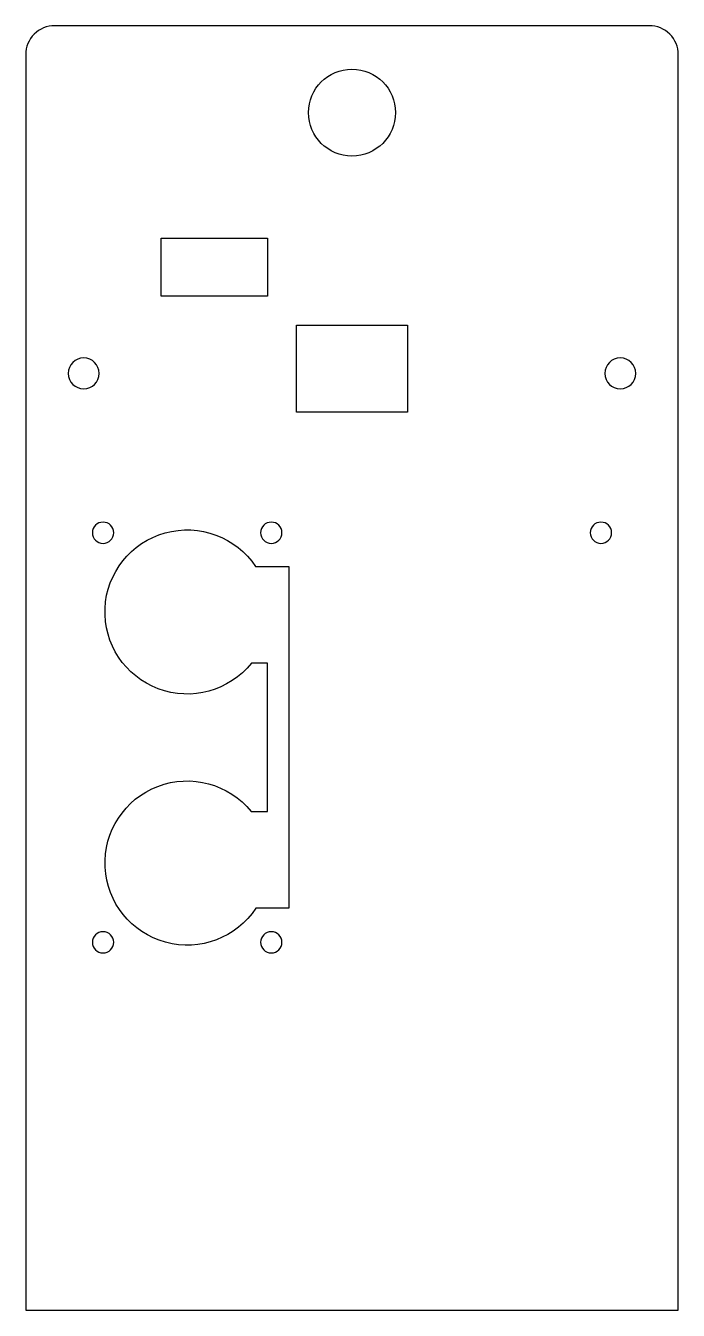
# Model space of a CAD drawing. Header units: millimetres. Extents: x -2 to 66, y -93 to 40.
import ezdxf

# ---------------------------------------------------------------- set-up
doc = ezdxf.new("R2010")
doc.units = ezdxf.units.MM
doc.layers.get('0').update_dxf_attribs({"linetype": 'CONTINUOUS'})

msp = doc.modelspace()

# ---------------------------------------------------------------- linework, layer by layer
for points in [[(65.5, 37, 0.414214), (62.5, 40), (1, 40, 0.414214), (-2, 37), (-2, -93), (65.5, -93)], [(21.31, -41.35), (23, -41.35), (23, -26), (21.34, -26, -3.071124), (21.78, -16), (25.2, -16), (25.2, -51.35), (21.81, -51.35, -3.069859)]]:
    msp.add_lwpolyline(points, format="xyb", close=True)
for points in [[(23, 12), (12, 12), (12, 18), (23, 18)], [(26, 0), (26, 9), (37.5, 9), (37.5, 0)]]:
    msp.add_lwpolyline(points, close=True)
msp.add_circle((31.75, 31), 4.5)
at = {"extrusion": (0, 0, -1)}
for centre, radius in [((-4, 4), 1.6), ((-59.5, 4), 1.6), ((-6, -12.5), 1.1), ((-23.4, -12.5), 1.1), ((-57.5, -12.5), 1.1), ((-6, -54.9), 1.1), ((-23.4, -54.9), 1.1)]:
    msp.add_circle(centre, radius, dxfattribs=at)

doc.saveas('drawing.dxf')
